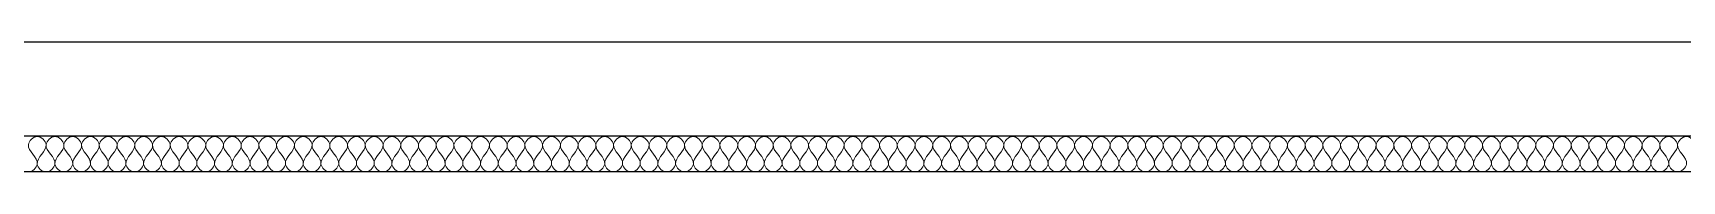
# Model space of a CAD drawing. Header units: metres. Extents: x 125 to 1179, y 511 to 749.
# Drawn here: x 548.9 to 600.6, y 695.2 to 699.3 of the extents above; entities that cross this region are included whole.
import ezdxf

# ---------------------------------------------------------------- set-up
doc = ezdxf.new("R2010")
doc.units = ezdxf.units.M
doc.layers.add('Text18', color=8, linetype='Continuous', lineweight=18)

msp = doc.modelspace()

# ---------------------------------------------------------------- linework, layer by layer
for p, q in [((735.692, 699.329), (385.661, 699.329)), ((732.321, 696.369), (510.855, 696.369)), ((731.197, 695.245), (532.321, 695.245))]:
    msp.add_line(p, q)
at = {"layer": 'Text18', "color": 0, "ltscale": 0.5}
for points, knots in [([(549.28, 696.107), (549.263, 696.227), (549.002, 696.488), (548.504, 695.993), (549.225, 695.609), (548.848, 695.246), (548.723, 695.245)], [2.217326, 2.217326, 2.217326, 2.217326, 2.553667, 2.890008, 3.49416, 3.830501, 3.830501, 3.830501, 3.830501]), ([(549.836, 696.107), (549.819, 696.227), (549.558, 696.488), (549.061, 695.993), (549.781, 695.609), (549.404, 695.246), (549.28, 695.245)], [2.217326, 2.217326, 2.217326, 2.217326, 2.553667, 2.890008, 3.49416, 3.830501, 3.830501, 3.830501, 3.830501]), ([(550.392, 696.107), (550.376, 696.227), (550.114, 696.488), (549.617, 695.993), (550.338, 695.609), (549.961, 695.246), (549.836, 695.245)], [2.217326, 2.217326, 2.217326, 2.217326, 2.553667, 2.890008, 3.49416, 3.830501, 3.830501, 3.830501, 3.830501]), ([(550.949, 696.107), (550.932, 696.227), (550.671, 696.488), (550.173, 695.993), (550.894, 695.609), (550.517, 695.246), (550.392, 695.245)], [2.217326, 2.217326, 2.217326, 2.217326, 2.553667, 2.890008, 3.49416, 3.830501, 3.830501, 3.830501, 3.830501]), ([(551.505, 696.107), (551.488, 696.227), (551.227, 696.488), (550.73, 695.993), (551.45, 695.609), (551.073, 695.246), (550.949, 695.245)], [2.217326, 2.217326, 2.217326, 2.217326, 2.553667, 2.890008, 3.49416, 3.830501, 3.830501, 3.830501, 3.830501]), ([(552.061, 696.107), (552.045, 696.227), (551.783, 696.488), (551.286, 695.993), (552.007, 695.609), (551.63, 695.246), (551.505, 695.245)], [2.217326, 2.217326, 2.217326, 2.217326, 2.553667, 2.890008, 3.49416, 3.830501, 3.830501, 3.830501, 3.830501]), ([(552.618, 696.107), (552.601, 696.227), (552.34, 696.488), (551.842, 695.993), (552.563, 695.609), (552.186, 695.246), (552.061, 695.245)], [2.217326, 2.217326, 2.217326, 2.217326, 2.553667, 2.890008, 3.49416, 3.830501, 3.830501, 3.830501, 3.830501]), ([(553.174, 696.107), (553.157, 696.227), (552.896, 696.488), (552.399, 695.993), (553.119, 695.609), (552.742, 695.246), (552.618, 695.245)], [2.217326, 2.217326, 2.217326, 2.217326, 2.553667, 2.890008, 3.49416, 3.830501, 3.830501, 3.830501, 3.830501]), ([(553.73, 696.107), (553.714, 696.227), (553.452, 696.488), (552.955, 695.993), (553.676, 695.609), (553.299, 695.246), (553.174, 695.245)], [2.217326, 2.217326, 2.217326, 2.217326, 2.553667, 2.890008, 3.49416, 3.830501, 3.830501, 3.830501, 3.830501]), ([(554.287, 696.107), (554.27, 696.227), (554.009, 696.488), (553.511, 695.993), (554.232, 695.609), (553.855, 695.246), (553.73, 695.245)], [2.217326, 2.217326, 2.217326, 2.217326, 2.553667, 2.890008, 3.49416, 3.830501, 3.830501, 3.830501, 3.830501]), ([(554.843, 696.107), (554.826, 696.227), (554.565, 696.488), (554.068, 695.993), (554.788, 695.609), (554.411, 695.246), (554.287, 695.245)], [2.217326, 2.217326, 2.217326, 2.217326, 2.553667, 2.890008, 3.49416, 3.830501, 3.830501, 3.830501, 3.830501]), ([(555.399, 696.107), (555.383, 696.227), (555.121, 696.488), (554.624, 695.993), (555.345, 695.609), (554.968, 695.246), (554.843, 695.245)], [2.217326, 2.217326, 2.217326, 2.217326, 2.553667, 2.890008, 3.49416, 3.830501, 3.830501, 3.830501, 3.830501]), ([(555.956, 696.107), (555.939, 696.227), (555.678, 696.488), (555.18, 695.993), (555.901, 695.609), (555.524, 695.246), (555.399, 695.245)], [2.217326, 2.217326, 2.217326, 2.217326, 2.553667, 2.890008, 3.49416, 3.830501, 3.830501, 3.830501, 3.830501]), ([(556.512, 696.107), (556.495, 696.227), (556.234, 696.488), (555.737, 695.993), (556.457, 695.609), (556.08, 695.246), (555.956, 695.245)], [2.217326, 2.217326, 2.217326, 2.217326, 2.553667, 2.890008, 3.49416, 3.830501, 3.830501, 3.830501, 3.830501]), ([(557.068, 696.107), (557.052, 696.227), (556.79, 696.488), (556.293, 695.993), (557.014, 695.609), (556.637, 695.246), (556.512, 695.245)], [2.217326, 2.217326, 2.217326, 2.217326, 2.553667, 2.890008, 3.49416, 3.830501, 3.830501, 3.830501, 3.830501]), ([(557.625, 696.107), (557.608, 696.227), (557.347, 696.488), (556.849, 695.993), (557.57, 695.609), (557.193, 695.246), (557.068, 695.245)], [2.217326, 2.217326, 2.217326, 2.217326, 2.553667, 2.890008, 3.49416, 3.830501, 3.830501, 3.830501, 3.830501]), ([(558.181, 696.107), (558.164, 696.227), (557.903, 696.488), (557.405, 695.993), (558.126, 695.609), (557.749, 695.246), (557.625, 695.245)], [2.217326, 2.217326, 2.217326, 2.217326, 2.553667, 2.890008, 3.49416, 3.830501, 3.830501, 3.830501, 3.830501]), ([(558.737, 696.107), (558.721, 696.227), (558.459, 696.488), (557.962, 695.993), (558.682, 695.609), (558.306, 695.246), (558.181, 695.245)], [2.217326, 2.217326, 2.217326, 2.217326, 2.553667, 2.890008, 3.49416, 3.830501, 3.830501, 3.830501, 3.830501]), ([(559.294, 696.107), (559.277, 696.227), (559.016, 696.488), (558.518, 695.993), (559.239, 695.609), (558.862, 695.246), (558.737, 695.245)], [2.217326, 2.217326, 2.217326, 2.217326, 2.553667, 2.890008, 3.49416, 3.830501, 3.830501, 3.830501, 3.830501]), ([(559.85, 696.107), (559.833, 696.227), (559.572, 696.488), (559.074, 695.993), (559.795, 695.609), (559.418, 695.246), (559.294, 695.245)], [2.217326, 2.217326, 2.217326, 2.217326, 2.553667, 2.890008, 3.49416, 3.830501, 3.830501, 3.830501, 3.830501]), ([(560.406, 696.107), (560.39, 696.227), (560.128, 696.488), (559.631, 695.993), (560.351, 695.609), (559.975, 695.246), (559.85, 695.245)], [2.217326, 2.217326, 2.217326, 2.217326, 2.553667, 2.890008, 3.49416, 3.830501, 3.830501, 3.830501, 3.830501]), ([(560.963, 696.107), (560.946, 696.227), (560.685, 696.488), (560.187, 695.993), (560.908, 695.609), (560.531, 695.246), (560.406, 695.245)], [2.217326, 2.217326, 2.217326, 2.217326, 2.553667, 2.890008, 3.49416, 3.830501, 3.830501, 3.830501, 3.830501]), ([(561.519, 696.107), (561.502, 696.227), (561.241, 696.488), (560.743, 695.993), (561.464, 695.609), (561.087, 695.246), (560.963, 695.245)], [2.217326, 2.217326, 2.217326, 2.217326, 2.553667, 2.890008, 3.49416, 3.830501, 3.830501, 3.830501, 3.830501]), ([(562.075, 696.107), (562.059, 696.227), (561.797, 696.488), (561.3, 695.993), (562.02, 695.609), (561.644, 695.246), (561.519, 695.245)], [2.217326, 2.217326, 2.217326, 2.217326, 2.553667, 2.890008, 3.49416, 3.830501, 3.830501, 3.830501, 3.830501]), ([(562.631, 696.107), (562.615, 696.227), (562.354, 696.488), (561.856, 695.993), (562.577, 695.609), (562.2, 695.246), (562.075, 695.245)], [2.217326, 2.217326, 2.217326, 2.217326, 2.553667, 2.890008, 3.49416, 3.830501, 3.830501, 3.830501, 3.830501]), ([(563.188, 696.107), (563.171, 696.227), (562.91, 696.488), (562.412, 695.993), (563.133, 695.609), (562.756, 695.246), (562.631, 695.245)], [2.217326, 2.217326, 2.217326, 2.217326, 2.553667, 2.890008, 3.49416, 3.830501, 3.830501, 3.830501, 3.830501]), ([(563.744, 696.107), (563.727, 696.227), (563.466, 696.488), (562.969, 695.993), (563.689, 695.609), (563.312, 695.246), (563.188, 695.245)], [2.217326, 2.217326, 2.217326, 2.217326, 2.553667, 2.890008, 3.49416, 3.830501, 3.830501, 3.830501, 3.830501]), ([(564.3, 696.107), (564.284, 696.227), (564.022, 696.488), (563.525, 695.993), (564.246, 695.609), (563.869, 695.246), (563.744, 695.245)], [2.217326, 2.217326, 2.217326, 2.217326, 2.553667, 2.890008, 3.49416, 3.830501, 3.830501, 3.830501, 3.830501]), ([(564.857, 696.107), (564.84, 696.227), (564.579, 696.488), (564.081, 695.993), (564.802, 695.609), (564.425, 695.246), (564.3, 695.245)], [2.217326, 2.217326, 2.217326, 2.217326, 2.553667, 2.890008, 3.49416, 3.830501, 3.830501, 3.830501, 3.830501]), ([(565.413, 696.107), (565.396, 696.227), (565.135, 696.488), (564.638, 695.993), (565.358, 695.609), (564.981, 695.246), (564.857, 695.245)], [2.217326, 2.217326, 2.217326, 2.217326, 2.553667, 2.890008, 3.49416, 3.830501, 3.830501, 3.830501, 3.830501]), ([(565.969, 696.107), (565.953, 696.227), (565.691, 696.488), (565.194, 695.993), (565.915, 695.609), (565.538, 695.246), (565.413, 695.245)], [2.217326, 2.217326, 2.217326, 2.217326, 2.553667, 2.890008, 3.49416, 3.830501, 3.830501, 3.830501, 3.830501]), ([(566.526, 696.107), (566.509, 696.227), (566.248, 696.488), (565.75, 695.993), (566.471, 695.609), (566.094, 695.246), (565.969, 695.245)], [2.217326, 2.217326, 2.217326, 2.217326, 2.553667, 2.890008, 3.49416, 3.830501, 3.830501, 3.830501, 3.830501]), ([(567.082, 696.107), (567.065, 696.227), (566.804, 696.488), (566.307, 695.993), (567.027, 695.609), (566.65, 695.246), (566.526, 695.245)], [2.217326, 2.217326, 2.217326, 2.217326, 2.553667, 2.890008, 3.49416, 3.830501, 3.830501, 3.830501, 3.830501]), ([(567.638, 696.107), (567.622, 696.227), (567.36, 696.488), (566.863, 695.993), (567.584, 695.609), (567.207, 695.246), (567.082, 695.245)], [2.217326, 2.217326, 2.217326, 2.217326, 2.553667, 2.890008, 3.49416, 3.830501, 3.830501, 3.830501, 3.830501]), ([(568.195, 696.107), (568.178, 696.227), (567.917, 696.488), (567.419, 695.993), (568.14, 695.609), (567.763, 695.246), (567.638, 695.245)], [2.217326, 2.217326, 2.217326, 2.217326, 2.553667, 2.890008, 3.49416, 3.830501, 3.830501, 3.830501, 3.830501]), ([(568.751, 696.107), (568.734, 696.227), (568.473, 696.488), (567.976, 695.993), (568.696, 695.609), (568.319, 695.246), (568.195, 695.245)], [2.217326, 2.217326, 2.217326, 2.217326, 2.553667, 2.890008, 3.49416, 3.830501, 3.830501, 3.830501, 3.830501]), ([(569.307, 696.107), (569.291, 696.227), (569.029, 696.488), (568.532, 695.993), (569.253, 695.609), (568.876, 695.246), (568.751, 695.245)], [2.217326, 2.217326, 2.217326, 2.217326, 2.553667, 2.890008, 3.49416, 3.830501, 3.830501, 3.830501, 3.830501]), ([(569.864, 696.107), (569.847, 696.227), (569.586, 696.488), (569.088, 695.993), (569.809, 695.609), (569.432, 695.246), (569.307, 695.245)], [2.217326, 2.217326, 2.217326, 2.217326, 2.553667, 2.890008, 3.49416, 3.830501, 3.830501, 3.830501, 3.830501]), ([(570.42, 696.107), (570.403, 696.227), (570.142, 696.488), (569.645, 695.993), (570.365, 695.609), (569.988, 695.246), (569.864, 695.245)], [2.217326, 2.217326, 2.217326, 2.217326, 2.553667, 2.890008, 3.49416, 3.830501, 3.830501, 3.830501, 3.830501]), ([(570.976, 696.107), (570.96, 696.227), (570.698, 696.488), (570.201, 695.993), (570.922, 695.609), (570.545, 695.246), (570.42, 695.245)], [2.217326, 2.217326, 2.217326, 2.217326, 2.553667, 2.890008, 3.49416, 3.830501, 3.830501, 3.830501, 3.830501]), ([(571.533, 696.107), (571.516, 696.227), (571.255, 696.488), (570.757, 695.993), (571.478, 695.609), (571.101, 695.246), (570.976, 695.245)], [2.217326, 2.217326, 2.217326, 2.217326, 2.553667, 2.890008, 3.49416, 3.830501, 3.830501, 3.830501, 3.830501]), ([(572.089, 696.107), (572.072, 696.227), (571.811, 696.488), (571.314, 695.993), (572.034, 695.609), (571.657, 695.246), (571.533, 695.245)], [2.217326, 2.217326, 2.217326, 2.217326, 2.553667, 2.890008, 3.49416, 3.830501, 3.830501, 3.830501, 3.830501]), ([(572.645, 696.107), (572.629, 696.227), (572.367, 696.488), (571.87, 695.993), (572.591, 695.609), (572.214, 695.246), (572.089, 695.245)], [2.217326, 2.217326, 2.217326, 2.217326, 2.553667, 2.890008, 3.49416, 3.830501, 3.830501, 3.830501, 3.830501]), ([(573.202, 696.107), (573.185, 696.227), (572.924, 696.488), (572.426, 695.993), (573.147, 695.609), (572.77, 695.246), (572.645, 695.245)], [2.217326, 2.217326, 2.217326, 2.217326, 2.553667, 2.890008, 3.49416, 3.830501, 3.830501, 3.830501, 3.830501]), ([(573.758, 696.107), (573.741, 696.227), (573.48, 696.488), (572.983, 695.993), (573.703, 695.609), (573.326, 695.246), (573.202, 695.245)], [2.217326, 2.217326, 2.217326, 2.217326, 2.553667, 2.890008, 3.49416, 3.830501, 3.830501, 3.830501, 3.830501]), ([(574.314, 696.107), (574.298, 696.227), (574.036, 696.488), (573.539, 695.993), (574.26, 695.609), (573.883, 695.246), (573.758, 695.245)], [2.217326, 2.217326, 2.217326, 2.217326, 2.553667, 2.890008, 3.49416, 3.830501, 3.830501, 3.830501, 3.830501]), ([(574.871, 696.107), (574.854, 696.227), (574.593, 696.488), (574.095, 695.993), (574.816, 695.609), (574.439, 695.246), (574.314, 695.245)], [2.217326, 2.217326, 2.217326, 2.217326, 2.553667, 2.890008, 3.49416, 3.830501, 3.830501, 3.830501, 3.830501]), ([(575.427, 696.107), (575.41, 696.227), (575.149, 696.488), (574.651, 695.993), (575.372, 695.609), (574.995, 695.246), (574.871, 695.245)], [2.217326, 2.217326, 2.217326, 2.217326, 2.553667, 2.890008, 3.49416, 3.830501, 3.830501, 3.830501, 3.830501]), ([(575.983, 696.107), (575.967, 696.227), (575.705, 696.488), (575.208, 695.993), (575.928, 695.609), (575.552, 695.246), (575.427, 695.245)], [2.217326, 2.217326, 2.217326, 2.217326, 2.553667, 2.890008, 3.49416, 3.830501, 3.830501, 3.830501, 3.830501]), ([(576.54, 696.107), (576.523, 696.227), (576.262, 696.488), (575.764, 695.993), (576.485, 695.609), (576.108, 695.246), (575.983, 695.245)], [2.217326, 2.217326, 2.217326, 2.217326, 2.553667, 2.890008, 3.49416, 3.830501, 3.830501, 3.830501, 3.830501]), ([(577.096, 696.107), (577.079, 696.227), (576.818, 696.488), (576.32, 695.993), (577.041, 695.609), (576.664, 695.246), (576.54, 695.245)], [2.217326, 2.217326, 2.217326, 2.217326, 2.553667, 2.890008, 3.49416, 3.830501, 3.830501, 3.830501, 3.830501]), ([(577.652, 696.107), (577.636, 696.227), (577.374, 696.488), (576.877, 695.993), (577.597, 695.609), (577.221, 695.246), (577.096, 695.245)], [2.217326, 2.217326, 2.217326, 2.217326, 2.553667, 2.890008, 3.49416, 3.830501, 3.830501, 3.830501, 3.830501]), ([(578.209, 696.107), (578.192, 696.227), (577.931, 696.488), (577.433, 695.993), (578.154, 695.609), (577.777, 695.246), (577.652, 695.245)], [2.217326, 2.217326, 2.217326, 2.217326, 2.553667, 2.890008, 3.49416, 3.830501, 3.830501, 3.830501, 3.830501]), ([(578.765, 696.107), (578.748, 696.227), (578.487, 696.488), (577.989, 695.993), (578.71, 695.609), (578.333, 695.246), (578.209, 695.245)], [2.217326, 2.217326, 2.217326, 2.217326, 2.553667, 2.890008, 3.49416, 3.830501, 3.830501, 3.830501, 3.830501]), ([(579.321, 696.107), (579.305, 696.227), (579.043, 696.488), (578.546, 695.993), (579.266, 695.609), (578.89, 695.246), (578.765, 695.245)], [2.217326, 2.217326, 2.217326, 2.217326, 2.553667, 2.890008, 3.49416, 3.830501, 3.830501, 3.830501, 3.830501]), ([(579.877, 696.107), (579.861, 696.227), (579.6, 696.488), (579.102, 695.993), (579.823, 695.609), (579.446, 695.246), (579.321, 695.245)], [2.217326, 2.217326, 2.217326, 2.217326, 2.553667, 2.890008, 3.49416, 3.830501, 3.830501, 3.830501, 3.830501]), ([(580.434, 696.107), (580.417, 696.227), (580.156, 696.488), (579.658, 695.993), (580.379, 695.609), (580.002, 695.246), (579.877, 695.245)], [2.217326, 2.217326, 2.217326, 2.217326, 2.553667, 2.890008, 3.49416, 3.830501, 3.830501, 3.830501, 3.830501]), ([(580.99, 696.107), (580.973, 696.227), (580.712, 696.488), (580.215, 695.993), (580.935, 695.609), (580.558, 695.246), (580.434, 695.245)], [2.217326, 2.217326, 2.217326, 2.217326, 2.553667, 2.890008, 3.49416, 3.830501, 3.830501, 3.830501, 3.830501]), ([(581.546, 696.107), (581.53, 696.227), (581.268, 696.488), (580.771, 695.993), (581.492, 695.609), (581.115, 695.246), (580.99, 695.245)], [2.217326, 2.217326, 2.217326, 2.217326, 2.553667, 2.890008, 3.49416, 3.830501, 3.830501, 3.830501, 3.830501]), ([(582.103, 696.107), (582.086, 696.227), (581.825, 696.488), (581.327, 695.993), (582.048, 695.609), (581.671, 695.246), (581.546, 695.245)], [2.217326, 2.217326, 2.217326, 2.217326, 2.553667, 2.890008, 3.49416, 3.830501, 3.830501, 3.830501, 3.830501]), ([(582.659, 696.107), (582.642, 696.227), (582.381, 696.488), (581.884, 695.993), (582.604, 695.609), (582.227, 695.246), (582.103, 695.245)], [2.217326, 2.217326, 2.217326, 2.217326, 2.553667, 2.890008, 3.49416, 3.830501, 3.830501, 3.830501, 3.830501]), ([(583.215, 696.107), (583.199, 696.227), (582.937, 696.488), (582.44, 695.993), (583.161, 695.609), (582.784, 695.246), (582.659, 695.245)], [2.217326, 2.217326, 2.217326, 2.217326, 2.553667, 2.890008, 3.49416, 3.830501, 3.830501, 3.830501, 3.830501]), ([(583.772, 696.107), (583.755, 696.227), (583.494, 696.488), (582.996, 695.993), (583.717, 695.609), (583.34, 695.246), (583.215, 695.245)], [2.217326, 2.217326, 2.217326, 2.217326, 2.553667, 2.890008, 3.49416, 3.830501, 3.830501, 3.830501, 3.830501]), ([(584.328, 696.107), (584.311, 696.227), (584.05, 696.488), (583.553, 695.993), (584.273, 695.609), (583.896, 695.246), (583.772, 695.245)], [2.217326, 2.217326, 2.217326, 2.217326, 2.553667, 2.890008, 3.49416, 3.830501, 3.830501, 3.830501, 3.830501]), ([(584.884, 696.107), (584.868, 696.227), (584.606, 696.488), (584.109, 695.993), (584.83, 695.609), (584.453, 695.246), (584.328, 695.245)], [2.217326, 2.217326, 2.217326, 2.217326, 2.553667, 2.890008, 3.49416, 3.830501, 3.830501, 3.830501, 3.830501]), ([(585.441, 696.107), (585.424, 696.227), (585.163, 696.488), (584.665, 695.993), (585.386, 695.609), (585.009, 695.246), (584.884, 695.245)], [2.217326, 2.217326, 2.217326, 2.217326, 2.553667, 2.890008, 3.49416, 3.830501, 3.830501, 3.830501, 3.830501]), ([(585.997, 696.107), (585.98, 696.227), (585.719, 696.488), (585.222, 695.993), (585.942, 695.609), (585.565, 695.246), (585.441, 695.245)], [2.217326, 2.217326, 2.217326, 2.217326, 2.553667, 2.890008, 3.49416, 3.830501, 3.830501, 3.830501, 3.830501]), ([(586.553, 696.107), (586.537, 696.227), (586.275, 696.488), (585.778, 695.993), (586.499, 695.609), (586.122, 695.246), (585.997, 695.245)], [2.217326, 2.217326, 2.217326, 2.217326, 2.553667, 2.890008, 3.49416, 3.830501, 3.830501, 3.830501, 3.830501]), ([(587.11, 696.107), (587.093, 696.227), (586.832, 696.488), (586.334, 695.993), (587.055, 695.609), (586.678, 695.246), (586.553, 695.245)], [2.217326, 2.217326, 2.217326, 2.217326, 2.553667, 2.890008, 3.49416, 3.830501, 3.830501, 3.830501, 3.830501]), ([(587.666, 696.107), (587.649, 696.227), (587.388, 696.488), (586.891, 695.993), (587.611, 695.609), (587.234, 695.246), (587.11, 695.245)], [2.217326, 2.217326, 2.217326, 2.217326, 2.553667, 2.890008, 3.49416, 3.830501, 3.830501, 3.830501, 3.830501]), ([(588.222, 696.107), (588.206, 696.227), (587.944, 696.488), (587.447, 695.993), (588.168, 695.609), (587.791, 695.246), (587.666, 695.245)], [2.217326, 2.217326, 2.217326, 2.217326, 2.553667, 2.890008, 3.49416, 3.830501, 3.830501, 3.830501, 3.830501]), ([(588.779, 696.107), (588.762, 696.227), (588.501, 696.488), (588.003, 695.993), (588.724, 695.609), (588.347, 695.246), (588.222, 695.245)], [2.217326, 2.217326, 2.217326, 2.217326, 2.553667, 2.890008, 3.49416, 3.830501, 3.830501, 3.830501, 3.830501]), ([(589.335, 696.107), (589.318, 696.227), (589.057, 696.488), (588.56, 695.993), (589.28, 695.609), (588.903, 695.246), (588.779, 695.245)], [2.217326, 2.217326, 2.217326, 2.217326, 2.553667, 2.890008, 3.49416, 3.830501, 3.830501, 3.830501, 3.830501]), ([(589.891, 696.107), (589.875, 696.227), (589.613, 696.488), (589.116, 695.993), (589.837, 695.609), (589.46, 695.246), (589.335, 695.245)], [2.217326, 2.217326, 2.217326, 2.217326, 2.553667, 2.890008, 3.49416, 3.830501, 3.830501, 3.830501, 3.830501]), ([(590.448, 696.107), (590.431, 696.227), (590.17, 696.488), (589.672, 695.993), (590.393, 695.609), (590.016, 695.246), (589.891, 695.245)], [2.217326, 2.217326, 2.217326, 2.217326, 2.553667, 2.890008, 3.49416, 3.830501, 3.830501, 3.830501, 3.830501]), ([(591.004, 696.107), (590.987, 696.227), (590.726, 696.488), (590.229, 695.993), (590.949, 695.609), (590.572, 695.246), (590.448, 695.245)], [2.217326, 2.217326, 2.217326, 2.217326, 2.553667, 2.890008, 3.49416, 3.830501, 3.830501, 3.830501, 3.830501]), ([(591.56, 696.107), (591.544, 696.227), (591.282, 696.488), (590.785, 695.993), (591.506, 695.609), (591.129, 695.246), (591.004, 695.245)], [2.217326, 2.217326, 2.217326, 2.217326, 2.553667, 2.890008, 3.49416, 3.830501, 3.830501, 3.830501, 3.830501]), ([(592.117, 696.107), (592.1, 696.227), (591.839, 696.488), (591.341, 695.993), (592.062, 695.609), (591.685, 695.246), (591.56, 695.245)], [2.217326, 2.217326, 2.217326, 2.217326, 2.553667, 2.890008, 3.49416, 3.830501, 3.830501, 3.830501, 3.830501]), ([(592.673, 696.107), (592.656, 696.227), (592.395, 696.488), (591.898, 695.993), (592.618, 695.609), (592.241, 695.246), (592.117, 695.245)], [2.217326, 2.217326, 2.217326, 2.217326, 2.553667, 2.890008, 3.49416, 3.830501, 3.830501, 3.830501, 3.830501]), ([(593.229, 696.107), (593.213, 696.227), (592.951, 696.488), (592.454, 695.993), (593.174, 695.609), (592.798, 695.246), (592.673, 695.245)], [2.217326, 2.217326, 2.217326, 2.217326, 2.553667, 2.890008, 3.49416, 3.830501, 3.830501, 3.830501, 3.830501]), ([(593.786, 696.107), (593.769, 696.227), (593.508, 696.488), (593.01, 695.993), (593.731, 695.609), (593.354, 695.246), (593.229, 695.245)], [2.217326, 2.217326, 2.217326, 2.217326, 2.553667, 2.890008, 3.49416, 3.830501, 3.830501, 3.830501, 3.830501]), ([(594.342, 696.107), (594.325, 696.227), (594.064, 696.488), (593.566, 695.993), (594.287, 695.609), (593.91, 695.246), (593.786, 695.245)], [2.217326, 2.217326, 2.217326, 2.217326, 2.553667, 2.890008, 3.49416, 3.830501, 3.830501, 3.830501, 3.830501]), ([(594.898, 696.107), (594.882, 696.227), (594.62, 696.488), (594.123, 695.993), (594.843, 695.609), (594.467, 695.246), (594.342, 695.245)], [2.217326, 2.217326, 2.217326, 2.217326, 2.553667, 2.890008, 3.49416, 3.830501, 3.830501, 3.830501, 3.830501]), ([(595.455, 696.107), (595.438, 696.227), (595.177, 696.488), (594.679, 695.993), (595.4, 695.609), (595.023, 695.246), (594.898, 695.245)], [2.217326, 2.217326, 2.217326, 2.217326, 2.553667, 2.890008, 3.49416, 3.830501, 3.830501, 3.830501, 3.830501]), ([(596.011, 696.107), (595.994, 696.227), (595.733, 696.488), (595.235, 695.993), (595.956, 695.609), (595.579, 695.246), (595.455, 695.245)], [2.217326, 2.217326, 2.217326, 2.217326, 2.553667, 2.890008, 3.49416, 3.830501, 3.830501, 3.830501, 3.830501]), ([(596.567, 696.107), (596.551, 696.227), (596.289, 696.488), (595.792, 695.993), (596.512, 695.609), (596.136, 695.246), (596.011, 695.245)], [2.217326, 2.217326, 2.217326, 2.217326, 2.553667, 2.890008, 3.49416, 3.830501, 3.830501, 3.830501, 3.830501]), ([(597.123, 696.107), (597.107, 696.227), (596.846, 696.488), (596.348, 695.993), (597.069, 695.609), (596.692, 695.246), (596.567, 695.245)], [2.217326, 2.217326, 2.217326, 2.217326, 2.553667, 2.890008, 3.49416, 3.830501, 3.830501, 3.830501, 3.830501]), ([(597.68, 696.107), (597.663, 696.227), (597.402, 696.488), (596.904, 695.993), (597.625, 695.609), (597.248, 695.246), (597.123, 695.245)], [2.217326, 2.217326, 2.217326, 2.217326, 2.553667, 2.890008, 3.49416, 3.830501, 3.830501, 3.830501, 3.830501]), ([(598.236, 696.107), (598.219, 696.227), (597.958, 696.488), (597.461, 695.993), (598.181, 695.609), (597.804, 695.246), (597.68, 695.245)], [2.217326, 2.217326, 2.217326, 2.217326, 2.553667, 2.890008, 3.49416, 3.830501, 3.830501, 3.830501, 3.830501]), ([(598.792, 696.107), (598.776, 696.227), (598.514, 696.488), (598.017, 695.993), (598.738, 695.609), (598.361, 695.246), (598.236, 695.245)], [2.217326, 2.217326, 2.217326, 2.217326, 2.553667, 2.890008, 3.49416, 3.830501, 3.830501, 3.830501, 3.830501]), ([(599.349, 696.107), (599.332, 696.227), (599.071, 696.488), (598.573, 695.993), (599.294, 695.609), (598.917, 695.246), (598.792, 695.245)], [2.217326, 2.217326, 2.217326, 2.217326, 2.553667, 2.890008, 3.49416, 3.830501, 3.830501, 3.830501, 3.830501]), ([(599.905, 696.107), (599.888, 696.227), (599.627, 696.488), (599.13, 695.993), (599.85, 695.609), (599.473, 695.246), (599.349, 695.245)], [2.217326, 2.217326, 2.217326, 2.217326, 2.553667, 2.890008, 3.49416, 3.830501, 3.830501, 3.830501, 3.830501]), ([(600.461, 696.107), (600.445, 696.227), (600.183, 696.488), (599.686, 695.993), (600.407, 695.609), (600.03, 695.246), (599.905, 695.245)], [2.217326, 2.217326, 2.217326, 2.217326, 2.553667, 2.890008, 3.49416, 3.830501, 3.830501, 3.830501, 3.830501]), ([(601.018, 696.107), (601.001, 696.227), (600.74, 696.488), (600.242, 695.993), (600.963, 695.609), (600.586, 695.246), (600.461, 695.245)], [2.217326, 2.217326, 2.217326, 2.217326, 2.553667, 2.890008, 3.49416, 3.830501, 3.830501, 3.830501, 3.830501]), ([(549.28, 695.245), (549.149, 695.246), (548.783, 695.609), (549.31, 695.892), (549.28, 696.107)], [1.2768335, 1.2768335, 1.2768335, 1.2768335, 1.6131741, 2.2173264, 2.2173264, 2.2173264, 2.2173264]), ([(549.836, 695.245), (549.705, 695.246), (549.34, 695.609), (549.866, 695.892), (549.836, 696.107)], [1.2768335, 1.2768335, 1.2768335, 1.2768335, 1.6131741, 2.2173264, 2.2173264, 2.2173264, 2.2173264]), ([(550.392, 695.245), (550.262, 695.246), (549.896, 695.609), (550.422, 695.892), (550.392, 696.107)], [1.2768335, 1.2768335, 1.2768335, 1.2768335, 1.6131741, 2.2173264, 2.2173264, 2.2173264, 2.2173264]), ([(550.949, 695.245), (550.818, 695.246), (550.452, 695.609), (550.979, 695.892), (550.949, 696.107)], [1.2768335, 1.2768335, 1.2768335, 1.2768335, 1.6131741, 2.2173264, 2.2173264, 2.2173264, 2.2173264]), ([(551.505, 695.245), (551.374, 695.246), (551.009, 695.609), (551.535, 695.892), (551.505, 696.107)], [1.2768335, 1.2768335, 1.2768335, 1.2768335, 1.6131741, 2.2173264, 2.2173264, 2.2173264, 2.2173264]), ([(552.061, 695.245), (551.931, 695.246), (551.565, 695.609), (552.091, 695.892), (552.061, 696.107)], [1.2768335, 1.2768335, 1.2768335, 1.2768335, 1.6131741, 2.2173264, 2.2173264, 2.2173264, 2.2173264]), ([(552.618, 695.245), (552.487, 695.246), (552.121, 695.609), (552.648, 695.892), (552.618, 696.107)], [1.2768335, 1.2768335, 1.2768335, 1.2768335, 1.6131741, 2.2173264, 2.2173264, 2.2173264, 2.2173264]), ([(553.174, 695.245), (553.043, 695.246), (552.678, 695.609), (553.204, 695.892), (553.174, 696.107)], [1.2768335, 1.2768335, 1.2768335, 1.2768335, 1.6131741, 2.2173264, 2.2173264, 2.2173264, 2.2173264]), ([(553.73, 695.245), (553.6, 695.246), (553.234, 695.609), (553.76, 695.892), (553.73, 696.107)], [1.2768335, 1.2768335, 1.2768335, 1.2768335, 1.6131741, 2.2173264, 2.2173264, 2.2173264, 2.2173264]), ([(554.287, 695.245), (554.156, 695.246), (553.79, 695.609), (554.317, 695.892), (554.287, 696.107)], [1.2768335, 1.2768335, 1.2768335, 1.2768335, 1.6131741, 2.2173264, 2.2173264, 2.2173264, 2.2173264]), ([(554.843, 695.245), (554.712, 695.246), (554.347, 695.609), (554.873, 695.892), (554.843, 696.107)], [1.2768335, 1.2768335, 1.2768335, 1.2768335, 1.6131741, 2.2173264, 2.2173264, 2.2173264, 2.2173264]), ([(555.399, 695.245), (555.269, 695.246), (554.903, 695.609), (555.429, 695.892), (555.399, 696.107)], [1.2768335, 1.2768335, 1.2768335, 1.2768335, 1.6131741, 2.2173264, 2.2173264, 2.2173264, 2.2173264]), ([(555.956, 695.245), (555.825, 695.246), (555.459, 695.609), (555.986, 695.892), (555.956, 696.107)], [1.2768335, 1.2768335, 1.2768335, 1.2768335, 1.6131741, 2.2173264, 2.2173264, 2.2173264, 2.2173264]), ([(556.512, 695.245), (556.381, 695.246), (556.016, 695.609), (556.542, 695.892), (556.512, 696.107)], [1.2768335, 1.2768335, 1.2768335, 1.2768335, 1.6131741, 2.2173264, 2.2173264, 2.2173264, 2.2173264]), ([(557.068, 695.245), (556.938, 695.246), (556.572, 695.609), (557.098, 695.892), (557.068, 696.107)], [1.2768335, 1.2768335, 1.2768335, 1.2768335, 1.6131741, 2.2173264, 2.2173264, 2.2173264, 2.2173264]), ([(557.625, 695.245), (557.494, 695.246), (557.128, 695.609), (557.654, 695.892), (557.625, 696.107)], [1.2768335, 1.2768335, 1.2768335, 1.2768335, 1.6131741, 2.2173264, 2.2173264, 2.2173264, 2.2173264]), ([(558.181, 695.245), (558.05, 695.246), (557.685, 695.609), (558.211, 695.892), (558.181, 696.107)], [1.2768335, 1.2768335, 1.2768335, 1.2768335, 1.6131741, 2.2173264, 2.2173264, 2.2173264, 2.2173264]), ([(558.737, 695.245), (558.606, 695.246), (558.241, 695.609), (558.767, 695.892), (558.737, 696.107)], [1.2768335, 1.2768335, 1.2768335, 1.2768335, 1.6131741, 2.2173264, 2.2173264, 2.2173264, 2.2173264]), ([(559.294, 695.245), (559.163, 695.246), (558.797, 695.609), (559.323, 695.892), (559.294, 696.107)], [1.2768335, 1.2768335, 1.2768335, 1.2768335, 1.6131741, 2.2173264, 2.2173264, 2.2173264, 2.2173264]), ([(559.85, 695.245), (559.719, 695.246), (559.354, 695.609), (559.88, 695.892), (559.85, 696.107)], [1.2768335, 1.2768335, 1.2768335, 1.2768335, 1.6131741, 2.2173264, 2.2173264, 2.2173264, 2.2173264]), ([(560.406, 695.245), (560.275, 695.246), (559.91, 695.609), (560.436, 695.892), (560.406, 696.107)], [1.2768335, 1.2768335, 1.2768335, 1.2768335, 1.6131741, 2.2173264, 2.2173264, 2.2173264, 2.2173264]), ([(560.963, 695.245), (560.832, 695.246), (560.466, 695.609), (560.992, 695.892), (560.963, 696.107)], [1.2768335, 1.2768335, 1.2768335, 1.2768335, 1.6131741, 2.2173264, 2.2173264, 2.2173264, 2.2173264]), ([(561.519, 695.245), (561.388, 695.246), (561.023, 695.609), (561.549, 695.892), (561.519, 696.107)], [1.2768335, 1.2768335, 1.2768335, 1.2768335, 1.6131741, 2.2173264, 2.2173264, 2.2173264, 2.2173264]), ([(562.075, 695.245), (561.944, 695.246), (561.579, 695.609), (562.105, 695.892), (562.075, 696.107)], [1.2768335, 1.2768335, 1.2768335, 1.2768335, 1.6131741, 2.2173264, 2.2173264, 2.2173264, 2.2173264]), ([(562.631, 695.245), (562.501, 695.246), (562.135, 695.609), (562.661, 695.892), (562.631, 696.107)], [1.2768335, 1.2768335, 1.2768335, 1.2768335, 1.6131741, 2.2173264, 2.2173264, 2.2173264, 2.2173264]), ([(563.188, 695.245), (563.057, 695.246), (562.691, 695.609), (563.218, 695.892), (563.188, 696.107)], [1.2768335, 1.2768335, 1.2768335, 1.2768335, 1.6131741, 2.2173264, 2.2173264, 2.2173264, 2.2173264]), ([(563.744, 695.245), (563.613, 695.246), (563.248, 695.609), (563.774, 695.892), (563.744, 696.107)], [1.2768335, 1.2768335, 1.2768335, 1.2768335, 1.6131741, 2.2173264, 2.2173264, 2.2173264, 2.2173264]), ([(564.3, 695.245), (564.17, 695.246), (563.804, 695.609), (564.33, 695.892), (564.3, 696.107)], [1.2768335, 1.2768335, 1.2768335, 1.2768335, 1.6131741, 2.2173264, 2.2173264, 2.2173264, 2.2173264]), ([(564.857, 695.245), (564.726, 695.246), (564.36, 695.609), (564.887, 695.892), (564.857, 696.107)], [1.2768335, 1.2768335, 1.2768335, 1.2768335, 1.6131741, 2.2173264, 2.2173264, 2.2173264, 2.2173264]), ([(565.413, 695.245), (565.282, 695.246), (564.917, 695.609), (565.443, 695.892), (565.413, 696.107)], [1.2768335, 1.2768335, 1.2768335, 1.2768335, 1.6131741, 2.2173264, 2.2173264, 2.2173264, 2.2173264]), ([(565.969, 695.245), (565.839, 695.246), (565.473, 695.609), (565.999, 695.892), (565.969, 696.107)], [1.2768335, 1.2768335, 1.2768335, 1.2768335, 1.6131741, 2.2173264, 2.2173264, 2.2173264, 2.2173264]), ([(566.526, 695.245), (566.395, 695.246), (566.029, 695.609), (566.556, 695.892), (566.526, 696.107)], [1.2768335, 1.2768335, 1.2768335, 1.2768335, 1.6131741, 2.2173264, 2.2173264, 2.2173264, 2.2173264]), ([(567.082, 695.245), (566.951, 695.246), (566.586, 695.609), (567.112, 695.892), (567.082, 696.107)], [1.2768335, 1.2768335, 1.2768335, 1.2768335, 1.6131741, 2.2173264, 2.2173264, 2.2173264, 2.2173264]), ([(567.638, 695.245), (567.508, 695.246), (567.142, 695.609), (567.668, 695.892), (567.638, 696.107)], [1.2768335, 1.2768335, 1.2768335, 1.2768335, 1.6131741, 2.2173264, 2.2173264, 2.2173264, 2.2173264]), ([(568.195, 695.245), (568.064, 695.246), (567.698, 695.609), (568.225, 695.892), (568.195, 696.107)], [1.2768335, 1.2768335, 1.2768335, 1.2768335, 1.6131741, 2.2173264, 2.2173264, 2.2173264, 2.2173264]), ([(568.751, 695.245), (568.62, 695.246), (568.255, 695.609), (568.781, 695.892), (568.751, 696.107)], [1.2768335, 1.2768335, 1.2768335, 1.2768335, 1.6131741, 2.2173264, 2.2173264, 2.2173264, 2.2173264]), ([(569.307, 695.245), (569.177, 695.246), (568.811, 695.609), (569.337, 695.892), (569.307, 696.107)], [1.2768335, 1.2768335, 1.2768335, 1.2768335, 1.6131741, 2.2173264, 2.2173264, 2.2173264, 2.2173264]), ([(569.864, 695.245), (569.733, 695.246), (569.367, 695.609), (569.894, 695.892), (569.864, 696.107)], [1.2768335, 1.2768335, 1.2768335, 1.2768335, 1.6131741, 2.2173264, 2.2173264, 2.2173264, 2.2173264]), ([(570.42, 695.245), (570.289, 695.246), (569.924, 695.609), (570.45, 695.892), (570.42, 696.107)], [1.2768335, 1.2768335, 1.2768335, 1.2768335, 1.6131741, 2.2173264, 2.2173264, 2.2173264, 2.2173264]), ([(570.976, 695.245), (570.846, 695.246), (570.48, 695.609), (571.006, 695.892), (570.976, 696.107)], [1.2768335, 1.2768335, 1.2768335, 1.2768335, 1.6131741, 2.2173264, 2.2173264, 2.2173264, 2.2173264]), ([(571.533, 695.245), (571.402, 695.246), (571.036, 695.609), (571.563, 695.892), (571.533, 696.107)], [1.2768335, 1.2768335, 1.2768335, 1.2768335, 1.6131741, 2.2173264, 2.2173264, 2.2173264, 2.2173264]), ([(572.089, 695.245), (571.958, 695.246), (571.593, 695.609), (572.119, 695.892), (572.089, 696.107)], [1.2768335, 1.2768335, 1.2768335, 1.2768335, 1.6131741, 2.2173264, 2.2173264, 2.2173264, 2.2173264]), ([(572.645, 695.245), (572.515, 695.246), (572.149, 695.609), (572.675, 695.892), (572.645, 696.107)], [1.2768335, 1.2768335, 1.2768335, 1.2768335, 1.6131741, 2.2173264, 2.2173264, 2.2173264, 2.2173264]), ([(573.202, 695.245), (573.071, 695.246), (572.705, 695.609), (573.232, 695.892), (573.202, 696.107)], [1.2768335, 1.2768335, 1.2768335, 1.2768335, 1.6131741, 2.2173264, 2.2173264, 2.2173264, 2.2173264]), ([(573.758, 695.245), (573.627, 695.246), (573.262, 695.609), (573.788, 695.892), (573.758, 696.107)], [1.2768335, 1.2768335, 1.2768335, 1.2768335, 1.6131741, 2.2173264, 2.2173264, 2.2173264, 2.2173264]), ([(574.314, 695.245), (574.184, 695.246), (573.818, 695.609), (574.344, 695.892), (574.314, 696.107)], [1.2768335, 1.2768335, 1.2768335, 1.2768335, 1.6131741, 2.2173264, 2.2173264, 2.2173264, 2.2173264]), ([(574.871, 695.245), (574.74, 695.246), (574.374, 695.609), (574.9, 695.892), (574.871, 696.107)], [1.2768335, 1.2768335, 1.2768335, 1.2768335, 1.6131741, 2.2173264, 2.2173264, 2.2173264, 2.2173264]), ([(575.427, 695.245), (575.296, 695.246), (574.931, 695.609), (575.457, 695.892), (575.427, 696.107)], [1.2768335, 1.2768335, 1.2768335, 1.2768335, 1.6131741, 2.2173264, 2.2173264, 2.2173264, 2.2173264]), ([(575.983, 695.245), (575.852, 695.246), (575.487, 695.609), (576.013, 695.892), (575.983, 696.107)], [1.2768335, 1.2768335, 1.2768335, 1.2768335, 1.6131741, 2.2173264, 2.2173264, 2.2173264, 2.2173264]), ([(576.54, 695.245), (576.409, 695.246), (576.043, 695.609), (576.569, 695.892), (576.54, 696.107)], [1.2768335, 1.2768335, 1.2768335, 1.2768335, 1.6131741, 2.2173264, 2.2173264, 2.2173264, 2.2173264]), ([(577.096, 695.245), (576.965, 695.246), (576.6, 695.609), (577.126, 695.892), (577.096, 696.107)], [1.2768335, 1.2768335, 1.2768335, 1.2768335, 1.6131741, 2.2173264, 2.2173264, 2.2173264, 2.2173264]), ([(577.652, 695.245), (577.521, 695.246), (577.156, 695.609), (577.682, 695.892), (577.652, 696.107)], [1.2768335, 1.2768335, 1.2768335, 1.2768335, 1.6131741, 2.2173264, 2.2173264, 2.2173264, 2.2173264]), ([(578.209, 695.245), (578.078, 695.246), (577.712, 695.609), (578.238, 695.892), (578.209, 696.107)], [1.2768335, 1.2768335, 1.2768335, 1.2768335, 1.6131741, 2.2173264, 2.2173264, 2.2173264, 2.2173264]), ([(578.765, 695.245), (578.634, 695.246), (578.269, 695.609), (578.795, 695.892), (578.765, 696.107)], [1.2768335, 1.2768335, 1.2768335, 1.2768335, 1.6131741, 2.2173264, 2.2173264, 2.2173264, 2.2173264]), ([(579.321, 695.245), (579.19, 695.246), (578.825, 695.609), (579.351, 695.892), (579.321, 696.107)], [1.2768335, 1.2768335, 1.2768335, 1.2768335, 1.6131741, 2.2173264, 2.2173264, 2.2173264, 2.2173264]), ([(579.877, 695.245), (579.747, 695.246), (579.381, 695.609), (579.907, 695.892), (579.877, 696.107)], [1.2768335, 1.2768335, 1.2768335, 1.2768335, 1.6131741, 2.2173264, 2.2173264, 2.2173264, 2.2173264]), ([(580.434, 695.245), (580.303, 695.246), (579.937, 695.609), (580.464, 695.892), (580.434, 696.107)], [1.2768335, 1.2768335, 1.2768335, 1.2768335, 1.6131741, 2.2173264, 2.2173264, 2.2173264, 2.2173264]), ([(580.99, 695.245), (580.859, 695.246), (580.494, 695.609), (581.02, 695.892), (580.99, 696.107)], [1.2768335, 1.2768335, 1.2768335, 1.2768335, 1.6131741, 2.2173264, 2.2173264, 2.2173264, 2.2173264]), ([(581.546, 695.245), (581.416, 695.246), (581.05, 695.609), (581.576, 695.892), (581.546, 696.107)], [1.2768335, 1.2768335, 1.2768335, 1.2768335, 1.6131741, 2.2173264, 2.2173264, 2.2173264, 2.2173264]), ([(582.103, 695.245), (581.972, 695.246), (581.606, 695.609), (582.133, 695.892), (582.103, 696.107)], [1.2768335, 1.2768335, 1.2768335, 1.2768335, 1.6131741, 2.2173264, 2.2173264, 2.2173264, 2.2173264]), ([(582.659, 695.245), (582.528, 695.246), (582.163, 695.609), (582.689, 695.892), (582.659, 696.107)], [1.2768335, 1.2768335, 1.2768335, 1.2768335, 1.6131741, 2.2173264, 2.2173264, 2.2173264, 2.2173264]), ([(583.215, 695.245), (583.085, 695.246), (582.719, 695.609), (583.245, 695.892), (583.215, 696.107)], [1.2768335, 1.2768335, 1.2768335, 1.2768335, 1.6131741, 2.2173264, 2.2173264, 2.2173264, 2.2173264]), ([(583.772, 695.245), (583.641, 695.246), (583.275, 695.609), (583.802, 695.892), (583.772, 696.107)], [1.2768335, 1.2768335, 1.2768335, 1.2768335, 1.6131741, 2.2173264, 2.2173264, 2.2173264, 2.2173264]), ([(584.328, 695.245), (584.197, 695.246), (583.832, 695.609), (584.358, 695.892), (584.328, 696.107)], [1.2768335, 1.2768335, 1.2768335, 1.2768335, 1.6131741, 2.2173264, 2.2173264, 2.2173264, 2.2173264]), ([(584.884, 695.245), (584.754, 695.246), (584.388, 695.609), (584.914, 695.892), (584.884, 696.107)], [1.2768335, 1.2768335, 1.2768335, 1.2768335, 1.6131741, 2.2173264, 2.2173264, 2.2173264, 2.2173264]), ([(585.441, 695.245), (585.31, 695.246), (584.944, 695.609), (585.471, 695.892), (585.441, 696.107)], [1.2768335, 1.2768335, 1.2768335, 1.2768335, 1.6131741, 2.2173264, 2.2173264, 2.2173264, 2.2173264]), ([(585.997, 695.245), (585.866, 695.246), (585.501, 695.609), (586.027, 695.892), (585.997, 696.107)], [1.2768335, 1.2768335, 1.2768335, 1.2768335, 1.6131741, 2.2173264, 2.2173264, 2.2173264, 2.2173264]), ([(586.553, 695.245), (586.423, 695.246), (586.057, 695.609), (586.583, 695.892), (586.553, 696.107)], [1.2768335, 1.2768335, 1.2768335, 1.2768335, 1.6131741, 2.2173264, 2.2173264, 2.2173264, 2.2173264]), ([(587.11, 695.245), (586.979, 695.246), (586.613, 695.609), (587.14, 695.892), (587.11, 696.107)], [1.2768335, 1.2768335, 1.2768335, 1.2768335, 1.6131741, 2.2173264, 2.2173264, 2.2173264, 2.2173264]), ([(587.666, 695.245), (587.535, 695.246), (587.17, 695.609), (587.696, 695.892), (587.666, 696.107)], [1.2768335, 1.2768335, 1.2768335, 1.2768335, 1.6131741, 2.2173264, 2.2173264, 2.2173264, 2.2173264]), ([(588.222, 695.245), (588.092, 695.246), (587.726, 695.609), (588.252, 695.892), (588.222, 696.107)], [1.2768335, 1.2768335, 1.2768335, 1.2768335, 1.6131741, 2.2173264, 2.2173264, 2.2173264, 2.2173264]), ([(588.779, 695.245), (588.648, 695.246), (588.282, 695.609), (588.809, 695.892), (588.779, 696.107)], [1.2768335, 1.2768335, 1.2768335, 1.2768335, 1.6131741, 2.2173264, 2.2173264, 2.2173264, 2.2173264]), ([(589.335, 695.245), (589.204, 695.246), (588.839, 695.609), (589.365, 695.892), (589.335, 696.107)], [1.2768335, 1.2768335, 1.2768335, 1.2768335, 1.6131741, 2.2173264, 2.2173264, 2.2173264, 2.2173264]), ([(589.891, 695.245), (589.761, 695.246), (589.395, 695.609), (589.921, 695.892), (589.891, 696.107)], [1.2768335, 1.2768335, 1.2768335, 1.2768335, 1.6131741, 2.2173264, 2.2173264, 2.2173264, 2.2173264]), ([(590.448, 695.245), (590.317, 695.246), (589.951, 695.609), (590.478, 695.892), (590.448, 696.107)], [1.2768335, 1.2768335, 1.2768335, 1.2768335, 1.6131741, 2.2173264, 2.2173264, 2.2173264, 2.2173264]), ([(591.004, 695.245), (590.873, 695.246), (590.508, 695.609), (591.034, 695.892), (591.004, 696.107)], [1.2768335, 1.2768335, 1.2768335, 1.2768335, 1.6131741, 2.2173264, 2.2173264, 2.2173264, 2.2173264]), ([(591.56, 695.245), (591.43, 695.246), (591.064, 695.609), (591.59, 695.892), (591.56, 696.107)], [1.2768335, 1.2768335, 1.2768335, 1.2768335, 1.6131741, 2.2173264, 2.2173264, 2.2173264, 2.2173264]), ([(592.117, 695.245), (591.986, 695.246), (591.62, 695.609), (592.146, 695.892), (592.117, 696.107)], [1.2768335, 1.2768335, 1.2768335, 1.2768335, 1.6131741, 2.2173264, 2.2173264, 2.2173264, 2.2173264]), ([(592.673, 695.245), (592.542, 695.246), (592.177, 695.609), (592.703, 695.892), (592.673, 696.107)], [1.2768335, 1.2768335, 1.2768335, 1.2768335, 1.6131741, 2.2173264, 2.2173264, 2.2173264, 2.2173264]), ([(593.229, 695.245), (593.098, 695.246), (592.733, 695.609), (593.259, 695.892), (593.229, 696.107)], [1.2768335, 1.2768335, 1.2768335, 1.2768335, 1.6131741, 2.2173264, 2.2173264, 2.2173264, 2.2173264]), ([(593.786, 695.245), (593.655, 695.246), (593.289, 695.609), (593.815, 695.892), (593.786, 696.107)], [1.2768335, 1.2768335, 1.2768335, 1.2768335, 1.6131741, 2.2173264, 2.2173264, 2.2173264, 2.2173264]), ([(594.342, 695.245), (594.211, 695.246), (593.846, 695.609), (594.372, 695.892), (594.342, 696.107)], [1.2768335, 1.2768335, 1.2768335, 1.2768335, 1.6131741, 2.2173264, 2.2173264, 2.2173264, 2.2173264]), ([(594.898, 695.245), (594.767, 695.246), (594.402, 695.609), (594.928, 695.892), (594.898, 696.107)], [1.2768335, 1.2768335, 1.2768335, 1.2768335, 1.6131741, 2.2173264, 2.2173264, 2.2173264, 2.2173264]), ([(595.455, 695.245), (595.324, 695.246), (594.958, 695.609), (595.484, 695.892), (595.455, 696.107)], [1.2768335, 1.2768335, 1.2768335, 1.2768335, 1.6131741, 2.2173264, 2.2173264, 2.2173264, 2.2173264]), ([(596.011, 695.245), (595.88, 695.246), (595.515, 695.609), (596.041, 695.892), (596.011, 696.107)], [1.2768335, 1.2768335, 1.2768335, 1.2768335, 1.6131741, 2.2173264, 2.2173264, 2.2173264, 2.2173264]), ([(596.567, 695.245), (596.436, 695.246), (596.071, 695.609), (596.597, 695.892), (596.567, 696.107)], [1.2768335, 1.2768335, 1.2768335, 1.2768335, 1.6131741, 2.2173264, 2.2173264, 2.2173264, 2.2173264]), ([(597.123, 695.245), (596.993, 695.246), (596.627, 695.609), (597.153, 695.892), (597.123, 696.107)], [1.2768335, 1.2768335, 1.2768335, 1.2768335, 1.6131741, 2.2173264, 2.2173264, 2.2173264, 2.2173264]), ([(597.68, 695.245), (597.549, 695.246), (597.183, 695.609), (597.71, 695.892), (597.68, 696.107)], [1.2768335, 1.2768335, 1.2768335, 1.2768335, 1.6131741, 2.2173264, 2.2173264, 2.2173264, 2.2173264]), ([(598.236, 695.245), (598.105, 695.246), (597.74, 695.609), (598.266, 695.892), (598.236, 696.107)], [1.2768335, 1.2768335, 1.2768335, 1.2768335, 1.6131741, 2.2173264, 2.2173264, 2.2173264, 2.2173264]), ([(598.792, 695.245), (598.662, 695.246), (598.296, 695.609), (598.822, 695.892), (598.792, 696.107)], [1.2768335, 1.2768335, 1.2768335, 1.2768335, 1.6131741, 2.2173264, 2.2173264, 2.2173264, 2.2173264]), ([(599.349, 695.245), (599.218, 695.246), (598.852, 695.609), (599.379, 695.892), (599.349, 696.107)], [1.2768335, 1.2768335, 1.2768335, 1.2768335, 1.6131741, 2.2173264, 2.2173264, 2.2173264, 2.2173264]), ([(599.905, 695.245), (599.774, 695.246), (599.409, 695.609), (599.935, 695.892), (599.905, 696.107)], [1.2768335, 1.2768335, 1.2768335, 1.2768335, 1.6131741, 2.2173264, 2.2173264, 2.2173264, 2.2173264]), ([(600.461, 695.245), (600.331, 695.246), (599.965, 695.609), (600.491, 695.892), (600.461, 696.107)], [1.2768335, 1.2768335, 1.2768335, 1.2768335, 1.6131741, 2.2173264, 2.2173264, 2.2173264, 2.2173264])]:
    msp.add_open_spline(points, degree=3, knots=knots, dxfattribs=at)

doc.saveas('drawing.dxf')
